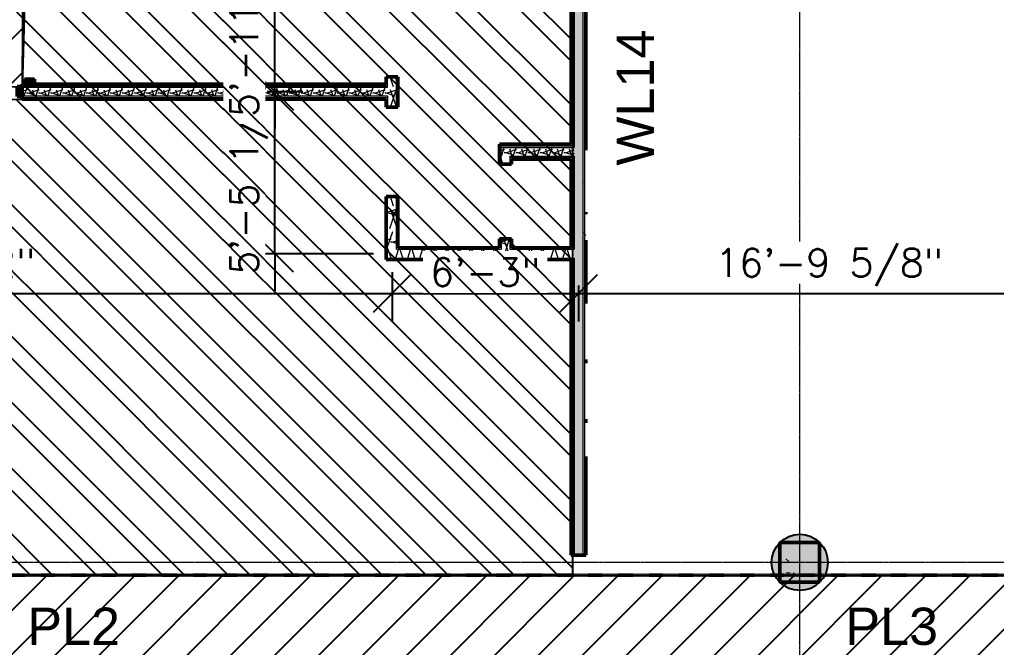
# Model space of a CAD drawing. Header units: inches. Extents: x -4294 to -464, y 9706 to 12475.
# Drawn here: x -3141.1 to -2748.2, y 11248.2 to 11500.8 of the extents above; entities that cross this region are included whole.
import ezdxf

# ---------------------------------------------------------------- set-up
doc = ezdxf.new("R2010")
doc.units = ezdxf.units.IN
doc.header["$MEASUREMENT"] = 0
doc.linetypes.add('Dash 1_16_', pattern=[0.125, 0.0625, -0.0625])
doc.linetypes.add('Grid Line 1_2_', pattern=[0.875, 0.5, -0.125, 0.125, -0.125])
for name, color, linetype, lineweight in [('0-3', 7, 'Continuous', 9), ('A-ANNO-DIMS', 211, 'Continuous', 9), ('A-GLAZ-CWMG', 51, 'Continuous', 9), ('A-GLAZ-CWMG-5', 51, 'Continuous', 50), ('A-WALL', 113, 'Continuous', 13), ('A-WALL-PATT-5', 111, 'Continuous', 9), ('C-PROP-LINE-2', 91, 'Dash 1_16_', 50), ('I-WALL-2', 2, 'Continuous', 50), ('S-COLS', 52, 'Continuous', 9), ('S-COLS-1', 250, 'Continuous', 50), ('S-GRID-1', 1, 'Grid Line 1_2_', 9)]:
    doc.layers.add(name, color=color, linetype=linetype, lineweight=lineweight)
doc.layers.add('LOAD_HATCH', color=8, linetype='Continuous')
doc.layers.add('loads', color=1, linetype='Continuous')
doc.styles.add('Arial', font='arial.ttf', dxfattribs={"height": 22.5})
doc.styles.add('Century Gothic', font='simplex.shx', dxfattribs={"height": 11.25})
doc.dimstyles.new('OD__1_8__Tol__', dxfattribs={"dimscale": 12, "dimtxt": 11.746893, "dimasz": 1.25, "dimexe": 0.9375, "dimexo": 0.625, "dimgap": 0.15625, "dimtad": 1, "dimdec": 3, "dimrnd": 0.125, "dimzin": 3, "dimdsep": 46, "dimlunit": 4, "dimtxsty": 'Century Gothic', "dimsah": 1, "dimcen": 0.09, "dimdle": 0.9375, "dimazin": 0, "dimtfac": 1, "dimtdec": 4, "dimtix": 1, "dimtmove": 0, "dimatfit": 3, "dimfxl": 1, "dimtvp": 1, "dimtfill": 1, "dimfrac": 2, "dimtolj": 1, "dimtzin": 0, "dimarcsym": 2})
pattern_1 = [(0, (3860.724, -12118.589), (38.4, 9.6), [1.584, -27.216, 1.584, -27.216, -153.6]), (0, (3860.724, -12118.589), (38.4, 9.6), [-57.6, 1.584, -56.016, 1.584, -27.216, -67.2]), (0, (3860.724, -12118.589), (38.4, 9.6), [-144, 1.584, -17.616, 1.584, -46.416]), (120, (3875.124, -12113.789), (-27.513844, 28.4553755), [1.584, -27.216, 1.584, -27.216, -153.6]), (120, (3875.124, -12113.789), (-27.513844, 28.4553755), [-57.6, 1.584, -56.016, 1.584, -27.216, -67.2]), (120, (3875.124, -12113.789), (-27.513844, 28.4553755), [-144, 1.584, -17.616, 1.584, -46.416]), (240, (3879.924, -12094.589), (-10.886156, -38.0553755), [1.584, -27.216, 1.584, -27.216, -153.6]), (240, (3879.924, -12094.589), (-10.886156, -38.0553755), [-57.6, 1.584, -56.016, 1.584, -27.216, -67.2]), (240, (3879.924, -12094.589), (-10.886156, -38.0553755), [-144, 1.584, -17.616, 1.584, -46.416])]
pattern_2 = [(161.57, (3861.3237, -12117.9894), (-4.80033747, -0.00041462), [0, -34.152, 3.792, 0]), (18.43, (3860.1237, -12117.9894), (-4.80033747, 0.00041462), [0, -34.152, 3.792, 0]), (108.43, (3861.3237, -12117.9894), (2.39913218, -12.00105099), [11.382, -26.562]), (71.57, (3860.1237, -12117.9894), (2.39913218, 12.00105099), [11.382, -26.562])]

# ---------------------------------------------------------------- blocks, each defined once
blk = doc.blocks.new('Family - ___-1870574-FLOOR PLAN - BASEMENT')
at = {"layer": 'C-PROP-LINE-2'}
blk.add_line((-2098.26, 11277.29), (-3401.05, 11277.29), dxfattribs=at)
blk = doc.blocks.new('Concrete-Rectangular-Column - ONE-V10-FLOOR PLAN - BASEMENT')
at = {"layer": 'S-COLS'}
h = blk.add_hatch(dxfattribs=at)
h.set_pattern_fill('FP_13', color=256, style=0, pattern_type=2)
h.set_pattern_definition([(50, (2827.324, -11187.19), (34.4287, -3.01202), [3.6, -39.6]), (355, (2827.324, -11187.19), (-6.6596, 36.10481), [2.88, -31.68]), (100.451, (2830.193, -11187.44), (27.76876, 33.0931), [3.06, -33.655]), (46.184, (2827.324, -11177.59), (51.22752, -7.94535), [5.4, -59.4]), (96.636, (2831.593, -11178.25), (44.86319, 46.7577), [4.589, -50.482]), (351.184, (2827.324, -11177.59), (44.86417, 46.75745), [4.32, -47.52]), (21, (2832.124, -11179.99), (28.65176, -19.325734), [3.6, -39.6]), (326, (2832.124, -11179.99), (11.67934, 34.80662), [2.88, -31.68]), (71.451, (2834.51, -11181.6), (40.33096, 15.48132), [3.06, -33.655]), (37.5, (2827.324, -11187.189), (0.583112, 15.978979), [1.584, -29.712, 1.584, -30.576, -31.8]), (37.5, (2827.324, -11187.189), (0.583112, 15.978979), [-63.456, 1.584, -30.216]), (7.5, (2827.324, -11187.189), (12.62689, 18.932107), [1.584, -16.752, 1.584, -28.992, -12.12]), (7.5, (2827.324, -11187.189), (12.62689, 18.932107), [-48.912, 1.584, -10.536]), (327.5, (2816.62, -11187.189), (25.622992, -1.082799), [1.584, -10.416, 1.584, -35.856, -49.68]), (327.5, (2816.62, -11187.189), (25.622992, -1.082799), [-49.44, 1.584, -48.096]), (317.5, (2811.82, -11187.19), (27.99243, 4.80496), [1.584, -14.016, 1.584, -23.28, -35.28]), (317.5, (2811.82, -11187.19), (27.99243, 4.80496), [-40.464, 1.584, -33.696])])
h.paths.add_polyline_path([(-8, -8), (8, -8), (8, 8), (-8, 8)], flags=0)
at = {"layer": 'S-COLS-1'}
for p, q in [((8, 8), (-8, 8)), ((-8, 8), (-8, -8)), ((8, -8), (8, 8)), ((-8, -8), (8, -8))]:
    blk.add_line(p, q, dxfattribs=at)
blk = doc.blocks.new('Rectangular Mullion - 2_ x 4_ rectangular-2030673-FLOOR PLAN - 1ST FLOOR')
at = {"layer": 'A-GLAZ-CWMG'}
blk.add_hatch(color=256, dxfattribs=at).paths.add_polyline_path([(-2, -2), (0, -2), (0, 2), (-2, 2), (-2, -1.75)], flags=0)
at = {"layer": 'A-GLAZ-CWMG-5'}
for p, q in [((0, 2), (-2, 2)), ((-2, 2), (-2, -2)), ((0, -2), (0, 2)), ((-2, -2), (0, -2))]:
    blk.add_line(p, q, dxfattribs=at)
blk = doc.blocks.new('Rectangular Mullion - 2_ x 4_ rectangular-2030674-FLOOR PLAN - 1ST FLOOR')
at = {"layer": 'A-GLAZ-CWMG'}
blk.add_hatch(color=256, dxfattribs=at).paths.add_polyline_path([(0, 0.5), (0, 2), (-2, 2), (-2, -2), (0, -2), (0, -0.5)], flags=0)
at = {"layer": 'A-GLAZ-CWMG-5'}
for p, q in [((0, 2), (-2, 2)), ((-2, 2), (-2, -2)), ((0, -2), (0, 2)), ((-2, -2), (0, -2))]:
    blk.add_line(p, q, dxfattribs=at)
blk = doc.blocks.new('Family - ___-1870574-FLOOR PLAN - 1ST FLOOR')
at = {"layer": 'C-PROP-LINE-2'}
blk.add_line((-2098.26, 11277.29), (-3401.05, 11277.29), dxfattribs=at)
blk = doc.blocks.new('_Oblique')
at = {"color": 0, "linetype": 'ByBlock', "lineweight": -2}
blk.add_line((-0.5, -0.5), (0.5, 0.5), dxfattribs=at)
blk = doc.blocks.new('*D261')
at = {"layer": 'A-ANNO-DIMS', "color": 0, "lineweight": -2}
for p, q in [((-2991.32, 11399.1), (-2991.32, 11379.37)), ((-3381.12, 11390.62), (-2980.07, 11390.62)), ((-3369.87, 11393.73), (-3369.87, 11379.37))]:
    blk.add_line(p, q, dxfattribs=at)
at = {"layer": 'Defpoints', "color": 0}
for p in [(-2991.32, 11406.6), (-3369.87, 11401.23), (-2991.32, 11390.62)]:
    blk.add_point(p, dxfattribs=at)
at = {"layer": 'A-ANNO-DIMS', "color": 0, "lineweight": -2, "xscale": 15, "yscale": 15, "zscale": 15, "rotation": 180}
blk.add_blockref('_Oblique', (-3369.87, 11390.62), dxfattribs=at)
at = {"layer": 'A-ANNO-DIMS', "color": 0, "lineweight": -2, "xscale": 15, "yscale": 15, "zscale": 15}
blk.add_blockref('_Oblique', (-2991.32, 11390.62), dxfattribs=at)
at = {"layer": 'A-ANNO-DIMS', "color": 0, "insert": (-3180.6, 11401.07), "char_height": 11.25, "attachment_point": 5, "style": 'Century Gothic', "bg_fill": 3, "box_fill_scale": 1.25, "bg_fill_color": 257, "bg_fill_transparency": 0}
blk.add_mtext('\\A1;31\'-6 1/2"', dxfattribs=at)
blk = doc.blocks.new('*D262')
at = {"layer": 'A-ANNO-DIMS', "color": 0, "lineweight": -2}
for p, q in [((-2991.32, 11399.1), (-2991.32, 11379.37)), ((-3002.57, 11390.62), (-2905.07, 11390.62)), ((-2916.32, 11393.73), (-2916.32, 11379.37))]:
    blk.add_line(p, q, dxfattribs=at)
at = {"layer": 'Defpoints', "color": 0}
for p in [(-2991.32, 11406.6), (-2916.32, 11401.23), (-2916.32, 11390.62)]:
    blk.add_point(p, dxfattribs=at)
at = {"layer": 'A-ANNO-DIMS', "color": 0, "lineweight": -2, "xscale": 15, "yscale": 15, "zscale": 15, "rotation": 180}
blk.add_blockref('_Oblique', (-2991.32, 11390.62), dxfattribs=at)
at = {"layer": 'A-ANNO-DIMS', "color": 0, "lineweight": -2, "xscale": 15, "yscale": 15, "zscale": 15}
blk.add_blockref('_Oblique', (-2916.32, 11390.62), dxfattribs=at)
at = {"layer": 'A-ANNO-DIMS', "color": 0, "insert": (-2953.82, 11399.2), "char_height": 11.25, "attachment_point": 5, "style": 'Century Gothic', "bg_fill": 3, "box_fill_scale": 1.25, "bg_fill_color": 257, "bg_fill_transparency": 0}
blk.add_mtext('\\A1;6\'-3"', dxfattribs=at)
blk = doc.blocks.new('*D263')
at = {"layer": 'A-ANNO-DIMS', "color": 0, "lineweight": -2}
for p, q in [((-2927.57, 11390.62), (-2703.47, 11390.62)), ((-2916.32, 11393.73), (-2916.32, 11379.37)), ((-2714.72, 11393.73), (-2714.72, 11379.37))]:
    blk.add_line(p, q, dxfattribs=at)
at = {"layer": 'Defpoints', "color": 0}
for p in [(-2916.32, 11401.23), (-2714.72, 11401.23), (-2714.72, 11390.62)]:
    blk.add_point(p, dxfattribs=at)
at = {"layer": 'A-ANNO-DIMS', "color": 0, "lineweight": -2, "xscale": 15, "yscale": 15, "zscale": 15, "rotation": 180}
blk.add_blockref('_Oblique', (-2916.32, 11390.62), dxfattribs=at)
at = {"layer": 'A-ANNO-DIMS', "color": 0, "lineweight": -2, "xscale": 15, "yscale": 15, "zscale": 15}
blk.add_blockref('_Oblique', (-2714.72, 11390.62), dxfattribs=at)
at = {"layer": 'A-ANNO-DIMS', "color": 0, "insert": (-2815.52, 11401.07), "char_height": 11.25, "attachment_point": 5, "style": 'Century Gothic', "bg_fill": 3, "box_fill_scale": 1.25, "bg_fill_color": 257, "bg_fill_transparency": 0}
blk.add_mtext('\\A1;16\'-9 5/8"', dxfattribs=at)
blk = doc.blocks.new('*D273')
at = {"layer": 'A-ANNO-DIMS', "color": 0, "lineweight": -2}
for p, q in [((-3038.42, 11471.79), (-3038.42, 11486.79)), ((-3041.53, 11471.79), (-3027.17, 11471.79)), ((-3038.42, 11406.6), (-3038.42, 11471.79)), ((-2998.82, 11406.6), (-3049.67, 11406.6)), ((-3038.42, 11406.6), (-3038.42, 11391.6))]:
    blk.add_line(p, q, dxfattribs=at)
at = {"layer": 'Defpoints', "color": 0}
for p in [(-3038.42, 11471.79), (-2991.32, 11406.6)]:
    blk.add_point(p, dxfattribs=at)
at = {"layer": 'A-ANNO-DIMS', "color": 0, "lineweight": -2, "xscale": 15, "yscale": 15, "zscale": 15}
for p, rotation in [((-3038.42, 11471.79), 270), ((-3038.42, 11406.6), 90)]:
    blk.add_blockref('_Oblique', p, dxfattribs=dict(at, rotation=rotation))
at = {"layer": 'A-ANNO-DIMS', "color": 0, "insert": (-3048.87, 11439.2), "char_height": 11.25, "attachment_point": 5, "rotation": 90, "style": 'Century Gothic', "bg_fill": 3, "box_fill_scale": 1.25, "bg_fill_color": 257, "bg_fill_transparency": 0}
blk.add_mtext('\\A1;5\'-5 1/4"', dxfattribs=at)
at = {"layer": 'Defpoints', "color": 0}
blk.add_point((-3049.03, 11471.79), dxfattribs=at)
blk = doc.blocks.new('*D274')
at = {"layer": 'A-ANNO-DIMS', "color": 0, "lineweight": -2}
for p, q in [((-3038.42, 11542.98), (-3038.42, 11557.98)), ((-2998.82, 11542.98), (-3049.67, 11542.98)), ((-3038.42, 11471.79), (-3038.42, 11542.98)), ((-3041.53, 11471.79), (-3027.17, 11471.79)), ((-3038.42, 11471.79), (-3038.42, 11456.79))]:
    blk.add_line(p, q, dxfattribs=at)
at = {"layer": 'Defpoints', "color": 0}
for p in [(-3038.42, 11542.98), (-2991.32, 11542.98)]:
    blk.add_point(p, dxfattribs=at)
at = {"layer": 'A-ANNO-DIMS', "color": 0, "lineweight": -2, "xscale": 15, "yscale": 15, "zscale": 15}
for p, rotation in [((-3038.42, 11542.98), 270), ((-3038.42, 11471.79), 90)]:
    blk.add_blockref('_Oblique', p, dxfattribs=dict(at, rotation=rotation))
at = {"layer": 'A-ANNO-DIMS', "color": 0, "insert": (-3048.87, 11507.38), "char_height": 11.25, "attachment_point": 5, "rotation": 90, "style": 'Century Gothic', "bg_fill": 3, "box_fill_scale": 1.25, "bg_fill_color": 257, "bg_fill_transparency": 0}
blk.add_mtext('\\A1;5\'-11 1/4"', dxfattribs=at)
at = {"layer": 'Defpoints', "color": 0}
blk.add_point((-3049.03, 11471.79), dxfattribs=at)
blk = doc.blocks.new('zw$4457')
at = {"layer": 'A-WALL-PATT-5'}
h = blk.add_hatch(dxfattribs=at)
h.set_pattern_fill('FP_3', color=256, style=0, pattern_type=2)
h.set_pattern_definition(pattern_1)
h.paths.add_polyline_path([(942.025, -833.3), (942.025, -713.7375), (941.4, -713.7375), (941.4, -833.3)], flags=0)
h.paths.add_polyline_path([(941.4, -710.2375), (942.025, -710.2375), (942.025, -673.3625), (941.4, -673.3625), (941.4, -710.1483)], flags=0)
h.paths.add_polyline_path([(941.5668, -668.6125), (942.025, -668.6125), (942.025, -577.3625), (941.4, -577.3625), (941.4, -668.6125)], flags=0)
h.paths.add_polyline_path([(941.4, -573.8625), (942.025, -573.8625), (942.025, -474.625), (941.4, -474.625), (941.4, -573.2375)], flags=0)
h.paths.add_polyline_path([(942.025, -469.875), (942.025, -469.25), (941.4, -469.25), (941.4, -469.875)], flags=0)
h = blk.add_hatch(dxfattribs=at)
h.set_pattern_fill('FP_3', color=256, style=0, pattern_type=2)
h.set_pattern_definition(pattern_1)
h.paths.add_polyline_path([(942.025, -833.3), (942.65, -833.2777), (942.65, -713.7375), (942.025, -713.7375), (942.025, -833.2782)], flags=0)
h.paths.add_polyline_path([(942.025, -710.2375), (942.65, -710.2375), (942.65, -672.7375), (942.025, -672.7375), (942.025, -710.1483)], flags=0)
h.paths.add_polyline_path([(942.5737, -669.2375), (942.65, -669.2375), (942.65, -577.3625), (942.025, -577.3625), (942.025, -669.2375)], flags=0)
h.paths.add_polyline_path([(942.025, -573.8625), (942.65, -573.8625), (942.65, -474), (942.025, -474), (942.025, -564.8349)], flags=0)
h.paths.add_polyline_path([(942.025, -470.5), (942.65, -470.5), (942.65, -469.875), (942.025, -469.875), (942.025, -470.3549)], flags=0)
h = blk.add_hatch(dxfattribs=at)
h.set_pattern_fill('FP_19', color=256, style=0, pattern_type=2)
h.set_pattern_definition(pattern_2)
h.paths.add_polyline_path([(946.15, -833.3), (946.15, -470.5), (942.65, -470.5), (942.65, -833.3)], flags=0)
h = blk.add_hatch(dxfattribs=at)
h.set_pattern_fill('FP_3', color=256, style=0, pattern_type=2)
h.set_pattern_definition(pattern_1)
h.paths.add_polyline_path([(946.15, -833.3), (946.775, -833.2747), (946.775, -669.725), (946.15, -669.725), (946.15, -833.2751)], flags=0)
h.paths.add_polyline_path([(946.775, -666.225), (946.775, -474), (946.15, -474), (946.15, -666.225), (946.4411, -666.225)], flags=0)
h = blk.add_hatch(dxfattribs=at)
h.set_pattern_fill('FP_3', color=256, style=0, pattern_type=2)
h.set_pattern_definition(pattern_1)
h.paths.add_polyline_path([(947.4, -833.3), (947.4, -669.725), (946.775, -669.725), (946.775, -833.3)], flags=0)
h.paths.add_polyline_path([(946.775, -666.225), (947.4, -666.225), (947.4, -474.625), (946.775, -474.625), (946.775, -658.2507)], flags=0)
h = blk.add_hatch(dxfattribs=at)
h.set_pattern_fill('FP_3', color=256, style=0, pattern_type=2)
h.set_pattern_definition(pattern_1)
h.paths.add_polyline_path([(867.65, -713.7375), (867.65, -688.9875), (867.025, -688.9875), (867.025, -713.7375)], flags=0)
h.paths.add_polyline_path([(867.025, -652.9875), (867.65, -652.9875), (867.65, -649.175), (867.025, -649.175), (867.025, -649.8)], flags=0)
h.paths.add_polyline_path([(867.025, -644.425), (867.65, -644.4223), (867.65, -640.8), (867.025, -640.8), (867.025, -643.8)], flags=0)
h.paths.add_polyline_path([(867.65, -604.8), (867.65, -573.8625), (867.025, -573.8625), (867.025, -604.8)], flags=0)
h = blk.add_hatch(dxfattribs=at)
h.set_pattern_fill('FP_19', color=256, style=0, pattern_type=2)
h.set_pattern_definition(pattern_2)
h.paths.add_polyline_path([(867.65, -710.2375), (871.15, -710.2375), (871.15, -688.9875), (867.65, -688.9875), (867.65, -709.6125)], flags=0)
h.paths.add_polyline_path([(871.15, -652.9875), (871.15, -640.8), (867.65, -640.8), (867.65, -652.9875)], flags=0)
h.paths.add_polyline_path([(871.15, -604.8), (871.15, -577.3625), (867.65, -577.3625), (867.65, -604.8)], flags=0)
h = blk.add_hatch(dxfattribs=at)
h.set_pattern_fill('FP_3', color=256, style=0, pattern_type=2)
h.set_pattern_definition(pattern_1)
h.paths.add_polyline_path([(871.775, -709.6125), (871.775, -688.9875), (871.15, -688.9875), (871.15, -709.6125)], flags=0)
h.paths.add_polyline_path([(871.15, -652.9875), (871.775, -652.9875), (871.775, -640.8), (871.15, -640.8), (871.15, -649.8)], flags=0)
h.paths.add_polyline_path([(871.775, -604.8), (871.775, -577.9875), (871.15, -577.9931), (871.15, -604.8)], flags=0)
h = blk.add_hatch(dxfattribs=at)
h.set_pattern_fill('FP_19', color=256, style=0, pattern_type=2)
h.set_pattern_definition(pattern_2)
h.paths.add_polyline_path([(845.2694, -648.55), (867.65, -648.5473), (867.65, -645.05), (720.6, -645.05), (720.6, -648.55), (761.9048, -648.55)], flags=0)
h = blk.add_hatch(dxfattribs=at)
h.set_pattern_fill('FP_3', color=256, style=0, pattern_type=2)
h.set_pattern_definition(pattern_1)
h.paths.add_polyline_path([(851.9823, -649.175), (867.65, -649.175), (867.65, -648.55), (720.6, -648.55), (720.6, -649.175), (845.6966, -649.175)], flags=0)
h = blk.add_hatch(dxfattribs=at)
h.set_pattern_fill('FP_3', color=256, style=0, pattern_type=2)
h.set_pattern_definition(pattern_1)
h.paths.add_polyline_path([(851.9823, -649.8), (867.025, -649.8), (867.025, -649.175), (720.6, -649.175), (720.6, -649.8), (846.1238, -649.8)], flags=0)
h = blk.add_hatch(dxfattribs=at)
h.set_pattern_fill('FP_19', color=256, style=0, pattern_type=2)
h.set_pattern_definition(pattern_2)
h.paths.add_polyline_path([(934.6757, -672.7375), (942.65, -672.7375), (942.65, -669.2375), (913.275, -669.2375), (913.275, -672.7375), (916.775, -672.7375)], flags=0)
h = blk.add_hatch(dxfattribs=at)
h.set_pattern_fill('FP_19', color=256, style=0, pattern_type=2)
h.set_pattern_definition(pattern_2)
h.paths.add_polyline_path([(916.775, -710.2375), (916.775, -705.9875), (913.275, -705.9875), (913.275, -710.2375)], flags=0)
h.paths.add_polyline_path([(913.275, -675.9875), (916.775, -675.9875), (916.775, -672.7375), (913.275, -672.7375), (913.275, -673.9875)], flags=0)
h = blk.add_hatch(dxfattribs=at)
h.set_pattern_fill('FP_19', color=256, style=0, pattern_type=2)
h.set_pattern_definition(pattern_2)
h.paths.add_polyline_path([(941.4, -713.7375), (942.65, -713.7375), (942.65, -710.2375), (867.65, -710.2902), (867.65, -713.7375), (934.6757, -713.7375)], flags=0)
h = blk.add_hatch(dxfattribs=at)
h.set_pattern_fill('FP_3', color=256, style=0, pattern_type=2)
h.set_pattern_definition(pattern_1)
h.paths.add_polyline_path([(934.6757, -710.2375), (941.4, -710.2375), (941.4, -709.6125), (916.775, -709.6125), (916.775, -710.2375), (918.4, -710.2375)], flags=0)
h.paths.add_polyline_path([(871.15, -710.2375), (913.275, -710.2375), (913.275, -709.6125), (871.15, -709.6125)], flags=0)
h = blk.add_hatch(dxfattribs=at)
h.set_pattern_fill('FP_3', color=256, style=0, pattern_type=2)
h.set_pattern_definition(pattern_1)
h.paths.add_polyline_path([(913.275, -714.3625), (941.4, -714.3625), (941.4, -713.7375), (867.025, -713.7375), (867.025, -714.3625), (907.1112, -714.3625)], flags=0)
at = {"layer": 'A-WALL'}
for p, q in [((946.15, -474), (946.15, -833.3)), ((946.775, -474.625), (946.775, -833.3)), ((942.025, -577.3625), (942.025, -668.6125)), ((942.65, -577.3625), (942.65, -669.2375)), ((867.65, -645.05), (867.65, -640.8)), ((871.15, -652.9875), (871.15, -640.8)), ((720.6, -644.425), (867.65, -644.425)), ((720.6, -645.05), (867.65, -645.05)), ((720.6, -648.55), (867.65, -648.55)), ((720.6, -649.175), (867.65, -649.175)), ((867.65, -648.55), (867.65, -652.9875)), ((913.275, -668.6125), (942.025, -668.6125)), ((913.275, -675.9875), (913.275, -668.6125)), ((913.275, -669.2375), (942.65, -669.2375)), ((916.775, -672.7375), (942.65, -672.7375)), ((916.775, -672.7375), (916.775, -675.9875)), ((916.775, -673.3625), (942.025, -673.3625)), ((942.025, -673.3625), (942.025, -710.2375)), ((942.65, -672.7375), (942.65, -710.2375)), ((867.65, -713.7375), (867.65, -688.9875)), ((871.15, -710.2375), (871.15, -688.9875)), ((913.275, -705.9875), (913.275, -710.2375)), ((916.775, -705.9875), (916.775, -710.2375)), ((871.15, -710.2375), (913.275, -710.2375)), ((916.775, -710.2375), (942.65, -710.2375)), ((867.65, -713.7375), (942.65, -713.7375)), ((942.025, -713.7375), (942.025, -833.3)), ((942.65, -713.7375), (942.65, -833.3))]:
    blk.add_line(p, q, dxfattribs=at)
at = {"layer": 'I-WALL-2'}
for p, q in [((947.4, -670.35), (947.4, -475.25)), ((941.4, -577.9875), (941.4, -667.9875)), ((867.025, -643.8), (720.6, -643.8)), ((720.6, -643.8), (720.6, -649.8)), ((867.025, -640.8), (867.025, -643.8)), ((871.775, -640.8), (867.025, -640.8)), ((871.775, -652.9875), (871.775, -640.8)), ((720.6, -649.8), (867.025, -649.8)), ((867.025, -649.8), (867.025, -652.9875)), ((867.025, -652.9875), (871.775, -652.9875)), ((941.4, -667.9875), (912.65, -667.9875)), ((912.65, -667.9875), (912.65, -675.9875)), ((917.4, -673.9875), (941.4, -673.9875)), ((917.4, -675.9875), (917.4, -673.9875)), ((941.4, -673.9875), (941.4, -709.6125)), ((912.65, -675.9875), (917.4, -675.9875)), ((867.025, -688.9875), (867.025, -714.3625)), ((871.775, -688.9875), (867.025, -688.9875)), ((871.775, -709.6125), (871.775, -688.9875)), ((947.4, -696.1), (947.4, -695.35)), ((917.4, -705.9875), (912.65, -705.9875)), ((912.65, -705.9875), (912.65, -709.6125)), ((917.4, -709.6125), (917.4, -705.9875)), ((947.4, -732.1), (947.4, -706.6)), ((912.65, -709.6125), (871.775, -709.6125)), ((941.4, -709.6125), (917.4, -709.6125)), ((867.025, -714.3625), (941.4, -714.3625)), ((941.4, -714.3625), (941.4, -833.3)), ((947.4, -756.1), (947.4, -754.6)), ((947.4, -780.1), (947.4, -778.6)), ((947.4, -833.3), (947.4, -793.6)), ((941.4, -833.3), (947.4, -833.3))]:
    blk.add_line(p, q, dxfattribs=at)
at = {"layer": 'A-GLAZ-CWMG', "rotation": 269.9999999999991}
blk.add_blockref('Rectangular Mullion - 2_ x 4_ rectangular-2030674-FLOOR PLAN - 1ST FLOOR', (723.6, -643.8), dxfattribs=at)
at = {"layer": 'A-GLAZ-CWMG'}
blk.add_blockref('Rectangular Mullion - 2_ x 4_ rectangular-2030673-FLOOR PLAN - 1ST FLOOR', (720.6, -646.8), dxfattribs=at)
at = {"layer": 'C-PROP-LINE-2'}
blk.add_blockref('Family - ___-1870574-FLOOR PLAN - 1ST FLOOR', (3860.7237, -12118.5894), dxfattribs=at)
at = {"layer": 'A-ANNO-DIMS'}
dim = blk.add_linear_dim(base=(869.4, -727.9653), p1=(490.85, -717.3587), p2=(869.4, -711.9875), dimstyle='OD__1_8__Tol__', override={"dimpost": '<>', "dimfxl": 378.588104}, dxfattribs=at)
dim.commit()
dim.dimension.update_dxf_attribs({"geometry": '*D261', "text_midpoint": (680.125, -717.5189), "insert": (3860.7237, -12118.5894)})
dim = blk.add_linear_dim(base=(944.4, -727.9653), p1=(869.4, -711.9875), p2=(944.4, -717.3587), dimstyle='OD__1_8__Tol__', override={"dimpost": '<>', "dimfxl": 75.192089}, dxfattribs=at)
dim.commit()
dim.dimension.update_dxf_attribs({"geometry": '*D262', "text_midpoint": (906.9, -719.3939), "insert": (3860.7237, -12118.5894)})
dim = blk.add_linear_dim(base=(822.3023978835, -646.8), p1=(869.4, -711.9875), p2=(811.6957961658, -646.8), angle=90, dimstyle='OD__1_8__Tol__', override={"dimpost": '<>', "dimfxl": 87.058517}, dxfattribs=at)
dim.commit()
dim.dimension.update_dxf_attribs({"geometry": '*D273', "text_midpoint": (811.8559693121, -679.39375), "insert": (3860.7237366797, -12118.5893961105)})
dim = blk.add_linear_dim(base=(1146, -727.9653), p1=(944.4, -717.3587), p2=(1146, -717.3587), dimstyle='OD__1_8__Tol__', override={"dimpost": '<>', "dimfxl": 201.6}, dxfattribs=at)
dim.commit()
dim.dimension.update_dxf_attribs({"geometry": '*D263', "text_midpoint": (1045.2, -717.5189), "insert": (3860.7237, -12118.5894)})
dim = blk.add_linear_dim(base=(822.3023978835, -575.6125), p1=(811.6957961658, -646.8), p2=(869.4, -575.6125), angle=90, dimstyle='OD__1_8__Tol__', override={"dimpost": '<>', "dimfxl": 91.637521}, dxfattribs=at)
dim.commit()
dim.dimension.update_dxf_attribs({"geometry": '*D274', "text_midpoint": (811.8559693121, -611.20625), "insert": (3860.7237366797, -12118.5893961105)})

msp = doc.modelspace()

# ---------------------------------------------------------------- linework, layer by layer
at = {"layer": 'S-GRID-1'}
for p, q in [((-2827.3237, 9836.1797), (-2827.3237, 12413.7371)), ((-464.451, 11282.3894), (-4232.1914, 11282.3894))]:
    msp.add_line(p, q, dxfattribs=at)

# ---------------------------------------------------------------- block references
at = {"layer": '0-3'}
msp.add_blockref('Concrete-Rectangular-Column - ONE-V10-FLOOR PLAN - BASEMENT', (-2827.3237, 11282.3894), dxfattribs=at)
at = {"layer": 'C-PROP-LINE-2'}
msp.add_blockref('Family - ___-1870574-FLOOR PLAN - BASEMENT', (0, 0), dxfattribs=at)

# ---------------------------------------------------------------- next in the draw order: block references
msp.add_blockref('zw$4457', (-3860.7237, 12118.5894))

# ---------------------------------------------------------------- next in the draw order: hatches: boundary and pattern name
at = {"layer": 'LOAD_HATCH'}
h = msp.add_hatch(dxfattribs=at)
h.set_pattern_fill('ANSI31', color=256, scale=100, style=0)
h.paths.add_polyline_path([(-3819.3237, 9901.1894), (-3819.3237, 10010.0894), (-2098.262, 10010.0894), (-2098.262, 10821.4894), (-3401.0487, 10821.4894), (-3400.0487, 11277.2894), (-2098.262, 11277.2894), (-2098.262, 12077.1894), (-1943.3237, 12077.1894), (-1943.3237, 9901.1894)])
h = msp.add_hatch(dxfattribs=at)
h.set_pattern_fill('ANSI38', color=256, scale=100, style=0)
h.paths.add_polyline_path([(-2509.5206, 11717.2644), (-2509.5206, 11650), (-2650.5237, 11649.3394), (-2650.5237, 11628.3894), (-2718.7237, 11628.3894), (-2778.9237, 11628.3894), (-2778.9237, 11649.3394), (-3139.1237, 11648.3394), (-3140.1237, 11473.5394), (-3371.8737, 11473.7894), (-3371.8737, 11277.2894), (-3401.0487, 11277.2894), (-3408.9237, 10449.4394), (-2503.6999, 10449.4394), (-2509.5206, 10381.5144), (-3072.9237, 10382.1394), (-3418.5237, 10382.7894), (-3481.3237, 10382.7894), (-3477.9737, 10412.7894), (-3477.9737, 11244.3894), (-3481.3237, 11530.9894), (-3199.9987, 11535.1894), (-3199.9987, 11783.3644), (-3744.5362, 11783.3644), (-3744.5362, 11847.1894), (-3140.1237, 11834.1519), (-3140.1237, 11716.6394), (-2509.5206, 11716.6394)])
h = msp.add_hatch(dxfattribs=at)
h.set_pattern_fill('ANSI32', color=256, scale=50, angle=90, style=0)
h.paths.add_polyline_path([(-3371.8737, 11277.2894), (-3367.8737, 11467.7894), (-3140.1237, 11468.7894), (-3135.1237, 11644.3394), (-2918.6987, 11643.9644), (-2918.6987, 11277.2894)])
at = {"layer": 'loads'}
msp.add_hatch(color=256, dxfattribs=at).paths.add_polyline_path([(-2816.01, 11282.3894, 1), (-2838.6374, 11282.3894, 1)])

# ---------------------------------------------------------------- next in the draw order: linework, layer by layer
at = {"layer": 'LOAD_HATCH'}
for points in [[(-3400.0487, 11277.2894), (-2098.262, 11277.2894), (-2098.262, 12077.1894), (-1943.3237, 12077.1894), (-1943.3237, 9901.1894), (-3819.3237, 9901.1894), (-3819.3237, 10010.0894), (-2098.262, 10010.0894), (-2098.262, 10821.4894), (-3401.0487, 10821.4894)], [(-3371.8737, 11277.2894), (-3367.8737, 11467.7894), (-3140.1237, 11468.7894), (-3135.1237, 11644.3394), (-2918.6987, 11643.9644), (-2918.6987, 11277.2894)]]:
    msp.add_lwpolyline(points, close=True, dxfattribs=at)
msp.add_lwpolyline([(-3477.9737, 10412.7894), (-3477.9737, 11244.3894), (-3481.3237, 11530.9894), (-3199.9987, 11535.1894), (-3199.9987, 11783.3644), (-3744.5362, 11783.3644), (-3744.5362, 11847.1894), (-3140.1237, 11834.1519), (-3140.1237, 11716.6394), (-2509.5206, 11716.6394), (-2509.5206, 11717.2644), (-2509.5206, 11650), (-2650.5237, 11649.3394), (-2650.5237, 11628.3894), (-2718.7237, 11628.3894), (-2778.9237, 11628.3894), (-2778.9237, 11649.3394), (-3139.1237, 11648.3394), (-3140.1237, 11473.5394), (-3371.8737, 11473.7894), (-3371.8737, 11277.2894), (-3401.0487, 11277.2894), (-3408.9237, 10449.4394)], dxfattribs=at)
at = {"layer": 'loads'}
msp.add_circle((-2827.3237, 11282.3894), 11.3137, dxfattribs=at)

# ---------------------------------------------------------------- next in the draw order: texts
at = {"layer": 'loads', "insert": (-2901, 11442), "char_height": 15, "width": 29.92125, "attachment_point": 1, "rotation": 90, "style": 'Arial'}
msp.add_mtext('WL14', dxfattribs=at)
at = {"layer": 'loads', "char_height": 15, "width": 31, "attachment_point": 1, "style": 'Arial'}
for s, insert in [('PL2', (-3138, 11264.2)), ('PL3', (-2809, 11264.2))]:
    msp.add_mtext(s, dxfattribs=dict(at, insert=insert))

doc.saveas('drawing.dxf')
